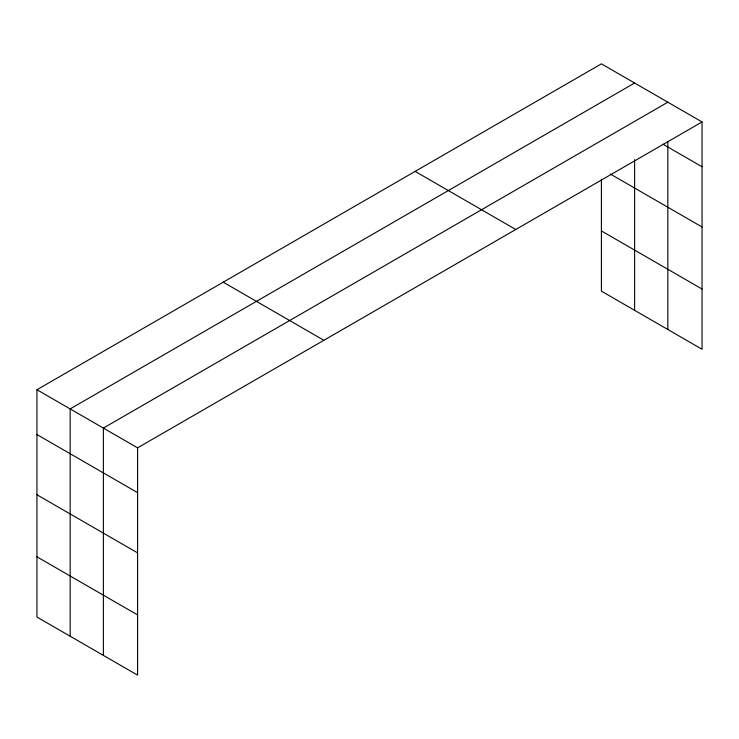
<?xml version="1.0" encoding="UTF-8"?>
<svg xmlns="http://www.w3.org/2000/svg" width="739" height="739" viewBox="0 0 739 739"><rect width="100%" height="100%" fill="white"/><g stroke="black" fill="none" stroke-linecap="round" stroke-linejoin="round"><path stroke-width="1.11" d="M36.95 389.73L137.593 447.843L137.593 675.15L36.95 617.047L36.95 389.73L601.407 63.85L702.05 121.953L702.05 349.27L601.407 291.157L601.407 179.226M634.616 83.017L70.159 408.907L70.159 636.224M667.834 102.194L103.377 428.084L103.377 655.401M137.593 447.843L702.05 121.953M662.948 144.188L702.05 166.765M610.202 173.961L702.05 226.993M601.407 230.938L702.05 289.041M415.133 171.393L515.776 229.496M223.224 282.187L323.867 340.3M36.95 434.55L137.593 492.654M36.95 494.77L137.593 552.874M36.95 556.827L137.593 614.931M667.834 141.26L667.834 329.511M634.616 159.652L634.616 310.334"/></g></svg>
